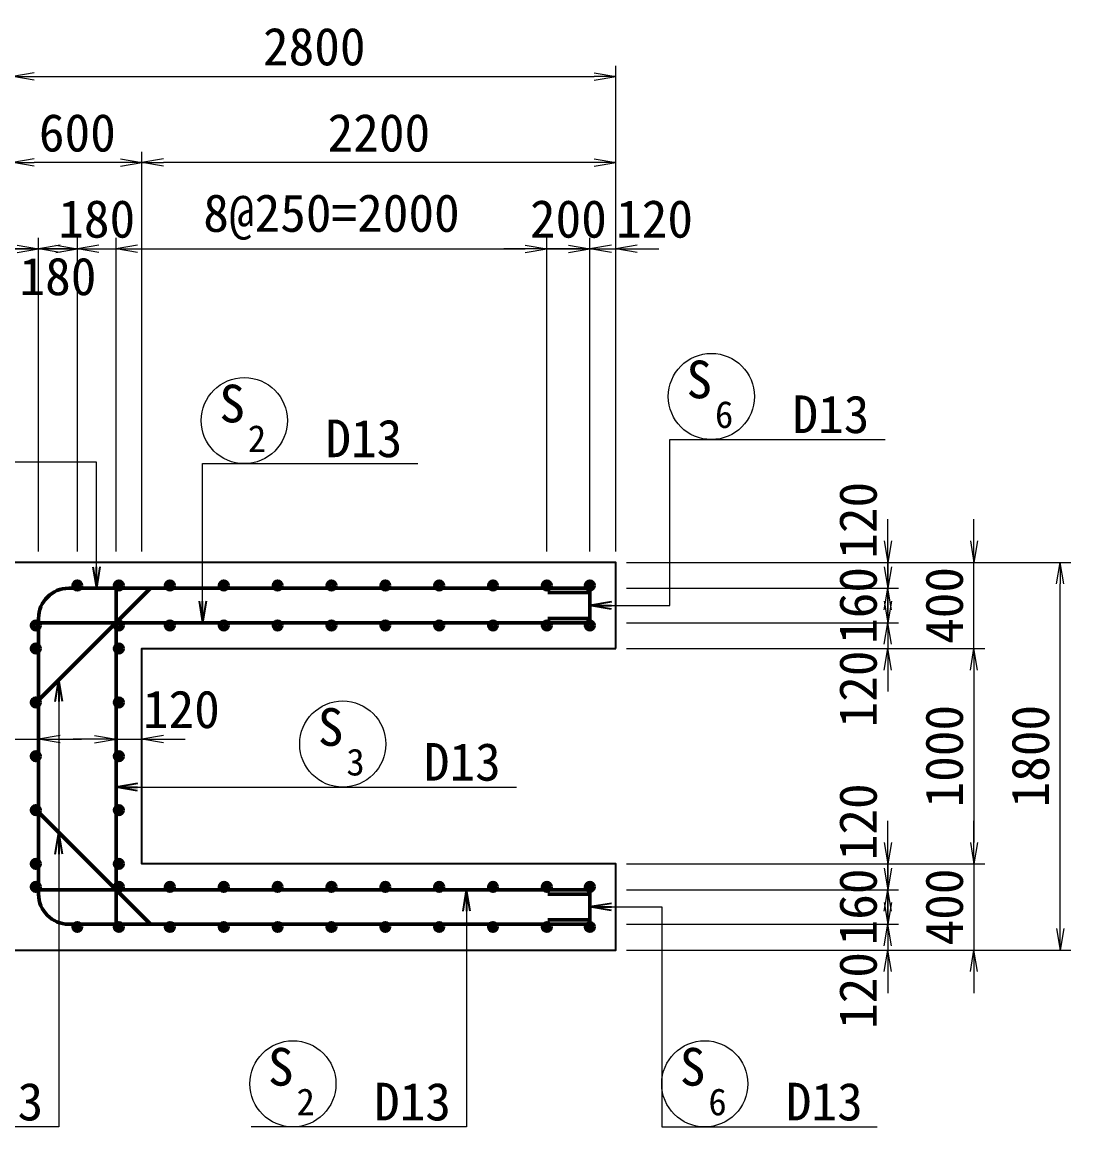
# Model space of a CAD drawing. Header units: millimetres. Extents: x 0 to 126150, y 0 to 29700.
# Drawn here: x 13577 to 18447, y 10507 to 15637 of the extents above; entities that cross this region are included whole.
import ezdxf
from ezdxf.enums import TextEntityAlignment as Align

# ---------------------------------------------------------------- set-up
doc = ezdxf.new("R2010")
doc.units = ezdxf.units.MM
doc.header["$LTSCALE"] = 500
doc.layers.get('Defpoints').update_dxf_attribs({"color": 8})
for name, color, linetype, lineweight in [('D-STR', 3, 'Continuous', 25), ('D-STR-DIM', 7, 'Continuous', 13), ('D-STR-HTXT', 4, 'Continuous', 13), ('D-STR-STR1', 1, 'Continuous', 50), ('D-STR-STR2', 40, 'Continuous', 50), ('D-STR-TXT', 7, 'Continuous', 13)]:
    doc.layers.add(name, color=color, linetype=linetype, lineweight=lineweight)
doc.styles.add('YOKO_GOTHIC', font='')
doc.styles.get('YOKO_GOTHIC').set_extended_font_data('MS Gothic')
doc.dimstyles.new('S50', dxfattribs={"dimscale": 50, "dimtxt": 3.5, "dimasz": 2, "dimexe": 1, "dimexo": 1, "dimgap": 1, "dimtad": 1, "dimdec": 0, "dimzin": 1, "dimdsep": 46, "dimtxsty": 'YOKO_GOTHIC', "dimblk": 'OPEN', "dimcen": 0, "dimclrd": 256, "dimclre": 256, "dimclrt": 256, "dimaunit": 1, "dimadec": 3, "dimazin": 0, "dimtfac": 1, "dimtdec": 0, "dimtix": 1, "dimtmove": 2, "dimatfit": 3, "dimldrblk": 'OPEN', "dimfxl": 1, "dimlwd": -1, "dimlwe": -1, "dimarcsym": 2})

# ---------------------------------------------------------------- blocks, each defined once
blk = doc.blocks.new('_Open')
at = {"color": 0, "linetype": 'ByBlock', "lineweight": -2}
for p, q in [((-1, 0.167), (0, 0)), ((-1, -0.167), (0, 0)), ((0, 0), (-1, 0))]:
    blk.add_line(p, q, dxfattribs=at)
blk = doc.blocks.new('*D350')
at = {"layer": 'D-STR-DIM', "ltscale": 1500, "transparency": 16777216}
for p, q in [((13533.8, 13178.4), (13533.8, 14634.7)), ((13653.8, 13178.4), (13653.8, 14634.7)), ((13433.8, 14584.7), (13333.8, 14584.7)), ((13533.8, 14584.7), (13653.8, 14584.7)), ((13753.8, 14584.7), (13853.8, 14584.7))]:
    blk.add_line(p, q, dxfattribs=at)
at = {"layer": 'Defpoints', "color": 0, "ltscale": 1500, "transparency": 16777216}
for p in [(13653.8, 14584.7), (13533.8, 13128.4), (13653.8, 13128.4)]:
    blk.add_point(p, dxfattribs=at)
at = {"layer": 'D-STR-DIM', "ltscale": 1500, "transparency": 16777216, "xscale": 100, "yscale": 100, "zscale": 100}
blk.add_blockref('_Open', (13533.8, 14584.7), dxfattribs=at)
at = {"layer": 'D-STR-DIM', "ltscale": 1500, "transparency": 16777216, "xscale": 100, "yscale": 100, "zscale": 100, "rotation": 180}
blk.add_blockref('_Open', (13653.8, 14584.7), dxfattribs=at)
at = {"layer": 'D-STR-DIM', "ltscale": 1500, "transparency": 16777216, "insert": (13313.4, 14722.2), "char_height": 175, "attachment_point": 5, "style": 'YOKO_GOTHIC'}
blk.add_mtext('120', dxfattribs=at)
blk = doc.blocks.new('*D351')
at = {"layer": 'D-STR-DIM', "ltscale": 1500, "transparency": 16777216}
for p, q in [((13653.8, 13178.4), (13653.8, 14634.7)), ((13833.8, 13178.4), (13833.8, 14634.7)), ((13553.8, 14584.7), (13453.8, 14584.7)), ((13653.8, 14584.7), (13833.8, 14584.7)), ((13933.8, 14584.7), (14033.8, 14584.7))]:
    blk.add_line(p, q, dxfattribs=at)
at = {"layer": 'Defpoints', "color": 0, "ltscale": 1500, "transparency": 16777216}
for p in [(13833.8, 14584.7), (13653.8, 13128.4), (13833.8, 13128.4)]:
    blk.add_point(p, dxfattribs=at)
at = {"layer": 'D-STR-DIM', "ltscale": 1500, "transparency": 16777216, "xscale": 100, "yscale": 100, "zscale": 100}
blk.add_blockref('_Open', (13653.8, 14584.7), dxfattribs=at)
at = {"layer": 'D-STR-DIM', "ltscale": 1500, "transparency": 16777216, "xscale": 100, "yscale": 100, "zscale": 100, "rotation": 180}
blk.add_blockref('_Open', (13833.8, 14584.7), dxfattribs=at)
at = {"layer": 'D-STR-DIM', "ltscale": 1500, "transparency": 16777216, "insert": (13743.8, 14455.2), "char_height": 175, "attachment_point": 5, "style": 'YOKO_GOTHIC'}
blk.add_mtext('180', dxfattribs=at)
blk = doc.blocks.new('*D352')
at = {"layer": 'D-STR-DIM', "ltscale": 1500, "transparency": 16777216}
for p, q in [((13833.8, 13178.4), (13833.8, 14634.7)), ((14013.8, 13178.4), (14013.8, 14634.7)), ((13733.8, 14584.7), (13633.8, 14584.7)), ((13833.8, 14584.7), (14013.8, 14584.7)), ((14113.8, 14584.7), (14213.8, 14584.7))]:
    blk.add_line(p, q, dxfattribs=at)
at = {"layer": 'Defpoints', "color": 0, "ltscale": 1500, "transparency": 16777216}
for p in [(14013.8, 14584.7), (13833.8, 13128.4), (14013.8, 13128.4)]:
    blk.add_point(p, dxfattribs=at)
at = {"layer": 'D-STR-DIM', "ltscale": 1500, "transparency": 16777216, "xscale": 100, "yscale": 100, "zscale": 100}
blk.add_blockref('_Open', (13833.8, 14584.7), dxfattribs=at)
at = {"layer": 'D-STR-DIM', "ltscale": 1500, "transparency": 16777216, "xscale": 100, "yscale": 100, "zscale": 100, "rotation": 180}
blk.add_blockref('_Open', (14013.8, 14584.7), dxfattribs=at)
at = {"layer": 'D-STR-DIM', "ltscale": 1500, "transparency": 16777216, "insert": (13923.8, 14722.2), "char_height": 175, "attachment_point": 5, "style": 'YOKO_GOTHIC'}
blk.add_mtext('180', dxfattribs=at)
blk = doc.blocks.new('*D353')
at = {"layer": 'D-STR-DIM', "ltscale": 1500, "transparency": 16777216}
for p, q in [((14013.8, 13178.4), (14013.8, 14634.7)), ((16013.8, 13178.4), (16013.8, 14634.7)), ((14113.8, 14584.7), (15913.8, 14584.7))]:
    blk.add_line(p, q, dxfattribs=at)
at = {"layer": 'Defpoints', "color": 0, "ltscale": 1500, "transparency": 16777216}
for p in [(16013.8, 14584.7), (14013.8, 13128.4), (16013.8, 13128.4)]:
    blk.add_point(p, dxfattribs=at)
at = {"layer": 'D-STR-DIM', "ltscale": 1500, "transparency": 16777216, "xscale": 100, "yscale": 100, "zscale": 100, "rotation": 180}
blk.add_blockref('_Open', (14013.8, 14584.7), dxfattribs=at)
at = {"layer": 'D-STR-DIM', "ltscale": 1500, "transparency": 16777216, "xscale": 100, "yscale": 100, "zscale": 100}
blk.add_blockref('_Open', (16013.8, 14584.7), dxfattribs=at)
at = {"layer": 'D-STR-DIM', "ltscale": 1500, "transparency": 16777216, "insert": (15013.8, 14731.6), "char_height": 175, "attachment_point": 5, "style": 'YOKO_GOTHIC'}
blk.add_mtext('8@250=2000', dxfattribs=at)
blk = doc.blocks.new('*D354')
at = {"layer": 'D-STR-DIM', "ltscale": 1500, "transparency": 16777216}
for p, q in [((16013.8, 13178.4), (16013.8, 14634.7)), ((16213.8, 13178.4), (16213.8, 14634.7)), ((15913.8, 14584.7), (15813.8, 14584.7)), ((16013.8, 14584.7), (16213.8, 14584.7)), ((16313.8, 14584.7), (16413.8, 14584.7))]:
    blk.add_line(p, q, dxfattribs=at)
at = {"layer": 'Defpoints', "color": 0, "ltscale": 1500, "transparency": 16777216}
for p in [(16213.8, 14584.7), (16013.8, 13128.4), (16213.8, 13128.4)]:
    blk.add_point(p, dxfattribs=at)
at = {"layer": 'D-STR-DIM', "ltscale": 1500, "transparency": 16777216, "xscale": 100, "yscale": 100, "zscale": 100}
blk.add_blockref('_Open', (16013.8, 14584.7), dxfattribs=at)
at = {"layer": 'D-STR-DIM', "ltscale": 1500, "transparency": 16777216, "xscale": 100, "yscale": 100, "zscale": 100, "rotation": 180}
blk.add_blockref('_Open', (16213.8, 14584.7), dxfattribs=at)
at = {"layer": 'D-STR-DIM', "ltscale": 1500, "transparency": 16777216, "insert": (16113.8, 14722.2), "char_height": 175, "attachment_point": 5, "style": 'YOKO_GOTHIC'}
blk.add_mtext('200', dxfattribs=at)
blk = doc.blocks.new('*D355')
at = {"layer": 'D-STR-DIM', "ltscale": 1500, "transparency": 16777216}
for p, q in [((16213.8, 13178.4), (16213.8, 14634.7)), ((16333.8, 13178.4), (16333.8, 14634.7)), ((16113.8, 14584.7), (16013.8, 14584.7)), ((16213.8, 14584.7), (16333.8, 14584.7)), ((16433.8, 14584.7), (16533.8, 14584.7))]:
    blk.add_line(p, q, dxfattribs=at)
at = {"layer": 'Defpoints', "color": 0, "ltscale": 1500, "transparency": 16777216}
for p in [(16333.8, 14584.7), (16213.8, 13128.4), (16333.8, 13128.4)]:
    blk.add_point(p, dxfattribs=at)
at = {"layer": 'D-STR-DIM', "ltscale": 1500, "transparency": 16777216, "xscale": 100, "yscale": 100, "zscale": 100}
blk.add_blockref('_Open', (16213.8, 14584.7), dxfattribs=at)
at = {"layer": 'D-STR-DIM', "ltscale": 1500, "transparency": 16777216, "xscale": 100, "yscale": 100, "zscale": 100, "rotation": 180}
blk.add_blockref('_Open', (16333.8, 14584.7), dxfattribs=at)
at = {"layer": 'D-STR-DIM', "ltscale": 1500, "transparency": 16777216, "insert": (16513.7, 14722.2), "char_height": 175, "attachment_point": 5, "style": 'YOKO_GOTHIC'}
blk.add_mtext('120', dxfattribs=at)
blk = doc.blocks.new('*D356')
at = {"layer": 'D-STR-DIM', "ltscale": 1500, "transparency": 16777216}
for p, q in [((14133.8, 13178.4), (14133.8, 15034.7)), ((16333.8, 13178.4), (16333.8, 15034.7)), ((16233.8, 14984.7), (14233.8, 14984.7))]:
    blk.add_line(p, q, dxfattribs=at)
at = {"layer": 'Defpoints', "color": 0, "ltscale": 1500, "transparency": 16777216}
for p in [(14133.8, 14984.7), (14133.8, 13128.4), (16333.8, 13128.4)]:
    blk.add_point(p, dxfattribs=at)
at = {"layer": 'D-STR-DIM', "ltscale": 1500, "transparency": 16777216, "xscale": 100, "yscale": 100, "zscale": 100, "rotation": 180}
blk.add_blockref('_Open', (14133.8, 14984.7), dxfattribs=at)
at = {"layer": 'D-STR-DIM', "ltscale": 1500, "transparency": 16777216, "xscale": 100, "yscale": 100, "zscale": 100}
blk.add_blockref('_Open', (16333.8, 14984.7), dxfattribs=at)
at = {"layer": 'D-STR-DIM', "ltscale": 1500, "transparency": 16777216, "insert": (15233.8, 15122.2), "char_height": 175, "attachment_point": 5, "style": 'YOKO_GOTHIC'}
blk.add_mtext('2200', dxfattribs=at)
blk = doc.blocks.new('*D357')
at = {"layer": 'D-STR-DIM', "ltscale": 1500, "transparency": 16777216}
for p, q in [((13533.8, 13178.4), (13533.8, 15034.7)), ((14133.8, 13178.4), (14133.8, 15034.7)), ((14033.8, 14984.7), (13633.8, 14984.7))]:
    blk.add_line(p, q, dxfattribs=at)
at = {"layer": 'Defpoints', "color": 0, "ltscale": 1500, "transparency": 16777216}
for p in [(13533.8, 14984.7), (13533.8, 13128.4), (14133.8, 13128.4)]:
    blk.add_point(p, dxfattribs=at)
at = {"layer": 'D-STR-DIM', "ltscale": 1500, "transparency": 16777216, "xscale": 100, "yscale": 100, "zscale": 100, "rotation": 180}
blk.add_blockref('_Open', (13533.8, 14984.7), dxfattribs=at)
at = {"layer": 'D-STR-DIM', "ltscale": 1500, "transparency": 16777216, "xscale": 100, "yscale": 100, "zscale": 100}
blk.add_blockref('_Open', (14133.8, 14984.7), dxfattribs=at)
at = {"layer": 'D-STR-DIM', "ltscale": 1500, "transparency": 16777216, "insert": (13833.8, 15122.2), "char_height": 175, "attachment_point": 5, "style": 'YOKO_GOTHIC'}
blk.add_mtext('600', dxfattribs=at)
blk = doc.blocks.new('*D358')
at = {"layer": 'D-STR-DIM', "ltscale": 1500, "transparency": 16777216}
for p, q in [((13533.8, 13178.4), (13533.8, 15434.7)), ((16333.8, 13178.4), (16333.8, 15434.7)), ((13633.8, 15384.7), (16233.8, 15384.7))]:
    blk.add_line(p, q, dxfattribs=at)
at = {"layer": 'Defpoints', "color": 0, "ltscale": 1500, "transparency": 16777216}
for p in [(16333.8, 15384.7), (13533.8, 13128.4), (16333.8, 13128.4)]:
    blk.add_point(p, dxfattribs=at)
at = {"layer": 'D-STR-DIM', "ltscale": 1500, "transparency": 16777216, "xscale": 100, "yscale": 100, "zscale": 100, "rotation": 180}
blk.add_blockref('_Open', (13533.8, 15384.7), dxfattribs=at)
at = {"layer": 'D-STR-DIM', "ltscale": 1500, "transparency": 16777216, "xscale": 100, "yscale": 100, "zscale": 100}
blk.add_blockref('_Open', (16333.8, 15384.7), dxfattribs=at)
at = {"layer": 'D-STR-DIM', "ltscale": 1500, "transparency": 16777216, "insert": (14933.8, 15522.2), "char_height": 175, "attachment_point": 5, "style": 'YOKO_GOTHIC'}
blk.add_mtext('2800', dxfattribs=at)
blk = doc.blocks.new('*D370')
at = {"layer": 'D-STR-DIM', "ltscale": 1500, "transparency": 16777216}
for p, q in [((17596.9, 13228.4), (17596.9, 13328.4)), ((16383.8, 13128.4), (17646.9, 13128.4)), ((17596.9, 13128.4), (17596.9, 13008.4)), ((16383.8, 13008.4), (17646.9, 13008.4)), ((17596.9, 12908.4), (17596.9, 12808.4))]:
    blk.add_line(p, q, dxfattribs=at)
at = {"layer": 'Defpoints', "color": 0, "ltscale": 1500, "transparency": 16777216}
for p in [(16333.8, 13128.4), (16333.8, 13008.4), (17596.9, 13008.4)]:
    blk.add_point(p, dxfattribs=at)
at = {"layer": 'D-STR-DIM', "ltscale": 1500, "transparency": 16777216, "xscale": 100, "yscale": 100, "zscale": 100}
for p, rotation in [((17596.9, 13128.4), 270), ((17596.9, 13008.4), 90)]:
    blk.add_blockref('_Open', p, dxfattribs=dict(at, rotation=rotation))
at = {"layer": 'D-STR-DIM', "ltscale": 1500, "transparency": 16777216, "insert": (17459.4, 13323.7), "char_height": 175, "attachment_point": 5, "rotation": 90, "style": 'YOKO_GOTHIC'}
blk.add_mtext('120', dxfattribs=at)
blk = doc.blocks.new('*D371')
at = {"layer": 'D-STR-DIM', "ltscale": 1500, "transparency": 16777216}
for p, q in [((17596.9, 13108.4), (17596.9, 13208.4)), ((16383.8, 13008.4), (17646.9, 13008.4)), ((17596.9, 13008.4), (17596.9, 12848.4)), ((16383.8, 12848.4), (17646.9, 12848.4)), ((17596.9, 12748.4), (17596.9, 12648.4))]:
    blk.add_line(p, q, dxfattribs=at)
at = {"layer": 'Defpoints', "color": 0, "ltscale": 1500, "transparency": 16777216}
for p in [(16333.8, 13008.4), (16333.8, 12848.4), (17596.9, 12848.4)]:
    blk.add_point(p, dxfattribs=at)
at = {"layer": 'D-STR-DIM', "ltscale": 1500, "transparency": 16777216, "xscale": 100, "yscale": 100, "zscale": 100}
for p, rotation in [((17596.9, 13008.4), 270), ((17596.9, 12848.4), 90)]:
    blk.add_blockref('_Open', p, dxfattribs=dict(at, rotation=rotation))
at = {"layer": 'D-STR-DIM', "ltscale": 1500, "transparency": 16777216, "insert": (17459.4, 12928.4), "char_height": 175, "attachment_point": 5, "rotation": 90, "style": 'YOKO_GOTHIC'}
blk.add_mtext('160', dxfattribs=at)
blk = doc.blocks.new('*D372')
at = {"layer": 'D-STR-DIM', "ltscale": 1500, "transparency": 16777216}
for p, q in [((17596.9, 12948.4), (17596.9, 13048.4)), ((16383.8, 12848.4), (17646.9, 12848.4)), ((17596.9, 12848.4), (17596.9, 12728.4)), ((16383.8, 12728.4), (17646.9, 12728.4)), ((17596.9, 12628.4), (17596.9, 12528.4))]:
    blk.add_line(p, q, dxfattribs=at)
at = {"layer": 'Defpoints', "color": 0, "ltscale": 1500, "transparency": 16777216}
for p in [(16333.8, 12848.4), (16333.8, 12728.4), (17596.9, 12728.4)]:
    blk.add_point(p, dxfattribs=at)
at = {"layer": 'D-STR-DIM', "ltscale": 1500, "transparency": 16777216, "xscale": 100, "yscale": 100, "zscale": 100}
for p, rotation in [((17596.9, 12848.4), 270), ((17596.9, 12728.4), 90)]:
    blk.add_blockref('_Open', p, dxfattribs=dict(at, rotation=rotation))
at = {"layer": 'D-STR-DIM', "ltscale": 1500, "transparency": 16777216, "insert": (17459.4, 12540.4), "char_height": 175, "attachment_point": 5, "rotation": 90, "style": 'YOKO_GOTHIC'}
blk.add_mtext('120', dxfattribs=at)
blk = doc.blocks.new('*D373')
at = {"layer": 'D-STR-DIM', "ltscale": 1500, "transparency": 16777216}
for p, q in [((17996.9, 13228.4), (17996.9, 13328.4)), ((16383.8, 13128.4), (18046.9, 13128.4)), ((17996.9, 12728.4), (17996.9, 13128.4)), ((16383.8, 12728.4), (18046.9, 12728.4)), ((17996.9, 12628.4), (17996.9, 12528.4))]:
    blk.add_line(p, q, dxfattribs=at)
at = {"layer": 'Defpoints', "color": 0, "ltscale": 1500, "transparency": 16777216}
for p in [(16333.8, 13128.4), (17996.9, 13128.4), (16333.8, 12728.4)]:
    blk.add_point(p, dxfattribs=at)
at = {"layer": 'D-STR-DIM', "ltscale": 1500, "transparency": 16777216, "xscale": 100, "yscale": 100, "zscale": 100}
for p, rotation in [((17996.9, 13128.4), 270), ((17996.9, 12728.4), 90)]:
    blk.add_blockref('_Open', p, dxfattribs=dict(at, rotation=rotation))
at = {"layer": 'D-STR-DIM', "ltscale": 1500, "transparency": 16777216, "insert": (17859.4, 12928.4), "char_height": 175, "attachment_point": 5, "rotation": 90, "style": 'YOKO_GOTHIC'}
blk.add_mtext('400', dxfattribs=at)
blk = doc.blocks.new('*D374')
at = {"layer": 'D-STR-DIM', "ltscale": 1500, "transparency": 16777216}
for p, q in [((16383.8, 12728.4), (18046.9, 12728.4)), ((17996.9, 12628.4), (17996.9, 11828.4)), ((16383.8, 11728.4), (18046.9, 11728.4))]:
    blk.add_line(p, q, dxfattribs=at)
at = {"layer": 'Defpoints', "color": 0, "ltscale": 1500, "transparency": 16777216}
for p in [(16333.8, 12728.4), (16333.8, 11728.4), (17996.9, 11728.4)]:
    blk.add_point(p, dxfattribs=at)
at = {"layer": 'D-STR-DIM', "ltscale": 1500, "transparency": 16777216, "xscale": 100, "yscale": 100, "zscale": 100}
for p, rotation in [((17996.9, 12728.4), 90), ((17996.9, 11728.4), 270)]:
    blk.add_blockref('_Open', p, dxfattribs=dict(at, rotation=rotation))
at = {"layer": 'D-STR-DIM', "ltscale": 1500, "transparency": 16777216, "insert": (17859.4, 12228.4), "char_height": 175, "attachment_point": 5, "rotation": 90, "style": 'YOKO_GOTHIC'}
blk.add_mtext('1000', dxfattribs=at)
blk = doc.blocks.new('*D375')
at = {"layer": 'D-STR-DIM', "ltscale": 1500, "transparency": 16777216}
for p, q in [((17996.9, 11828.4), (17996.9, 11928.4)), ((16383.8, 11728.4), (18046.9, 11728.4)), ((17996.9, 11728.4), (17996.9, 11328.4)), ((16383.8, 11328.4), (18046.9, 11328.4)), ((17996.9, 11228.4), (17996.9, 11128.4))]:
    blk.add_line(p, q, dxfattribs=at)
at = {"layer": 'Defpoints', "color": 0, "ltscale": 1500, "transparency": 16777216}
for p in [(16333.8, 11728.4), (16333.8, 11328.4), (17996.9, 11328.4)]:
    blk.add_point(p, dxfattribs=at)
at = {"layer": 'D-STR-DIM', "ltscale": 1500, "transparency": 16777216, "xscale": 100, "yscale": 100, "zscale": 100}
for p, rotation in [((17996.9, 11728.4), 270), ((17996.9, 11328.4), 90)]:
    blk.add_blockref('_Open', p, dxfattribs=dict(at, rotation=rotation))
at = {"layer": 'D-STR-DIM', "ltscale": 1500, "transparency": 16777216, "insert": (17859.4, 11528.4), "char_height": 175, "attachment_point": 5, "rotation": 90, "style": 'YOKO_GOTHIC'}
blk.add_mtext('400', dxfattribs=at)
blk = doc.blocks.new('*D376')
at = {"layer": 'D-STR-DIM', "ltscale": 1500, "transparency": 16777216}
for p, q in [((16383.8, 13128.4), (18446.9, 13128.4)), ((18396.9, 11428.4), (18396.9, 13028.4)), ((16383.8, 11328.4), (18446.9, 11328.4))]:
    blk.add_line(p, q, dxfattribs=at)
at = {"layer": 'Defpoints', "color": 0, "ltscale": 1500, "transparency": 16777216}
for p in [(16333.8, 13128.4), (18396.9, 13128.4), (16333.8, 11328.4)]:
    blk.add_point(p, dxfattribs=at)
at = {"layer": 'D-STR-DIM', "ltscale": 1500, "transparency": 16777216, "xscale": 100, "yscale": 100, "zscale": 100}
for p, rotation in [((18396.9, 13128.4), 90), ((18396.9, 11328.4), 270)]:
    blk.add_blockref('_Open', p, dxfattribs=dict(at, rotation=rotation))
at = {"layer": 'D-STR-DIM', "ltscale": 1500, "transparency": 16777216, "insert": (18259.4, 12228.4), "char_height": 175, "attachment_point": 5, "rotation": 90, "style": 'YOKO_GOTHIC'}
blk.add_mtext('1800', dxfattribs=at)
blk = doc.blocks.new('*D377')
at = {"layer": 'D-STR-DIM', "ltscale": 1500, "transparency": 16777216}
for p, q in [((17596.9, 11828.4), (17596.9, 11928.4)), ((16383.8, 11728.4), (17646.9, 11728.4)), ((17596.9, 11728.4), (17596.9, 11608.4)), ((16383.8, 11608.4), (17646.9, 11608.4)), ((17596.9, 11508.4), (17596.9, 11408.4))]:
    blk.add_line(p, q, dxfattribs=at)
at = {"layer": 'Defpoints', "color": 0, "ltscale": 1500, "transparency": 16777216}
for p in [(16333.8, 11728.4), (16333.8, 11608.4), (17596.9, 11608.4)]:
    blk.add_point(p, dxfattribs=at)
at = {"layer": 'D-STR-DIM', "ltscale": 1500, "transparency": 16777216, "xscale": 100, "yscale": 100, "zscale": 100}
for p, rotation in [((17596.9, 11728.4), 270), ((17596.9, 11608.4), 90)]:
    blk.add_blockref('_Open', p, dxfattribs=dict(at, rotation=rotation))
at = {"layer": 'D-STR-DIM', "ltscale": 1500, "transparency": 16777216, "insert": (17459.4, 11923.7), "char_height": 175, "attachment_point": 5, "rotation": 90, "style": 'YOKO_GOTHIC'}
blk.add_mtext('120', dxfattribs=at)
blk = doc.blocks.new('*D378')
at = {"layer": 'D-STR-DIM', "ltscale": 1500, "transparency": 16777216}
for p, q in [((17596.9, 11708.4), (17596.9, 11808.4)), ((16383.8, 11608.4), (17646.9, 11608.4)), ((17596.9, 11608.4), (17596.9, 11448.4)), ((16383.8, 11448.4), (17646.9, 11448.4)), ((17596.9, 11348.4), (17596.9, 11248.4))]:
    blk.add_line(p, q, dxfattribs=at)
at = {"layer": 'Defpoints', "color": 0, "ltscale": 1500, "transparency": 16777216}
for p in [(16333.8, 11608.4), (16333.8, 11448.4), (17596.9, 11448.4)]:
    blk.add_point(p, dxfattribs=at)
at = {"layer": 'D-STR-DIM', "ltscale": 1500, "transparency": 16777216, "xscale": 100, "yscale": 100, "zscale": 100}
for p, rotation in [((17596.9, 11608.4), 270), ((17596.9, 11448.4), 90)]:
    blk.add_blockref('_Open', p, dxfattribs=dict(at, rotation=rotation))
at = {"layer": 'D-STR-DIM', "ltscale": 1500, "transparency": 16777216, "insert": (17459.4, 11528.4), "char_height": 175, "attachment_point": 5, "rotation": 90, "style": 'YOKO_GOTHIC'}
blk.add_mtext('160', dxfattribs=at)
blk = doc.blocks.new('*D379')
at = {"layer": 'D-STR-DIM', "ltscale": 1500, "transparency": 16777216}
for p, q in [((17596.9, 11548.4), (17596.9, 11648.4)), ((16383.8, 11448.4), (17646.9, 11448.4)), ((17596.9, 11448.4), (17596.9, 11328.4)), ((16383.8, 11328.4), (17646.9, 11328.4)), ((17596.9, 11228.4), (17596.9, 11128.4))]:
    blk.add_line(p, q, dxfattribs=at)
at = {"layer": 'Defpoints', "color": 0, "ltscale": 1500, "transparency": 16777216}
for p in [(16333.8, 11448.4), (16333.8, 11328.4), (17596.9, 11328.4)]:
    blk.add_point(p, dxfattribs=at)
at = {"layer": 'D-STR-DIM', "ltscale": 1500, "transparency": 16777216, "xscale": 100, "yscale": 100, "zscale": 100}
for p, rotation in [((17596.9, 11448.4), 270), ((17596.9, 11328.4), 90)]:
    blk.add_blockref('_Open', p, dxfattribs=dict(at, rotation=rotation))
at = {"layer": 'D-STR-DIM', "ltscale": 1500, "transparency": 16777216, "insert": (17459.4, 11140.4), "char_height": 175, "attachment_point": 5, "rotation": 90, "style": 'YOKO_GOTHIC'}
blk.add_mtext('120', dxfattribs=at)
blk = doc.blocks.new('*D3')
at = {"layer": 'D-STR-DIM', "ltscale": 1500, "transparency": 16777216}
for p, q in [((14013.8, 12218.3), (14013.8, 12357.5)), ((14133.8, 12218.3), (14133.8, 12357.5)), ((13913.8, 12307.5), (13813.8, 12307.5)), ((14013.8, 12307.5), (14133.8, 12307.5)), ((14233.8, 12307.5), (14333.8, 12307.5))]:
    blk.add_line(p, q, dxfattribs=at)
at = {"layer": 'Defpoints', "color": 0, "ltscale": 1500, "transparency": 16777216}
for p in [(14133.8, 12307.5), (14013.8, 12168.3), (14133.8, 12168.3)]:
    blk.add_point(p, dxfattribs=at)
at = {"layer": 'D-STR-DIM', "ltscale": 1500, "transparency": 16777216, "xscale": 100, "yscale": 100, "zscale": 100}
blk.add_blockref('_Open', (14013.8, 12307.5), dxfattribs=at)
at = {"layer": 'D-STR-DIM', "ltscale": 1500, "transparency": 16777216, "xscale": 100, "yscale": 100, "zscale": 100, "rotation": 180}
blk.add_blockref('_Open', (14133.8, 12307.5), dxfattribs=at)
at = {"layer": 'D-STR-DIM', "ltscale": 1500, "transparency": 16777216, "insert": (14316.7, 12445), "char_height": 175, "attachment_point": 5, "style": 'YOKO_GOTHIC'}
blk.add_mtext('120', dxfattribs=at)
blk = doc.blocks.new('*D4')
at = {"layer": 'D-STR-DIM', "ltscale": 1500, "transparency": 16777216}
for p, q in [((13533.8, 12122.6), (13533.8, 12357.5)), ((13653.8, 12122.6), (13653.8, 12357.5)), ((13433.8, 12307.5), (13333.8, 12307.5)), ((13533.8, 12307.5), (13653.8, 12307.5)), ((13753.8, 12307.5), (13853.8, 12307.5))]:
    blk.add_line(p, q, dxfattribs=at)
at = {"layer": 'Defpoints', "color": 0, "ltscale": 1500, "transparency": 16777216}
for p in [(13653.8, 12307.5), (13533.8, 12072.6), (13653.8, 12072.6)]:
    blk.add_point(p, dxfattribs=at)
at = {"layer": 'D-STR-DIM', "ltscale": 1500, "transparency": 16777216, "xscale": 100, "yscale": 100, "zscale": 100}
blk.add_blockref('_Open', (13533.8, 12307.5), dxfattribs=at)
at = {"layer": 'D-STR-DIM', "ltscale": 1500, "transparency": 16777216, "xscale": 100, "yscale": 100, "zscale": 100, "rotation": 180}
blk.add_blockref('_Open', (13653.8, 12307.5), dxfattribs=at)
at = {"layer": 'D-STR-DIM', "ltscale": 1500, "transparency": 16777216, "insert": (13317.3, 12445), "char_height": 175, "attachment_point": 5, "style": 'YOKO_GOTHIC'}
blk.add_mtext('120', dxfattribs=at)

msp = doc.modelspace()

# ---------------------------------------------------------------- linework, layer by layer
at = {"layer": 'D-STR', "ltscale": 1500}
msp.add_lwpolyline([(16333.8, 12728.4), (16333.8, 13128.4), (13533.8, 13128.4), (13533.8, 11328.4), (16333.8, 11328.4), (16333.8, 11728.4), (14133.8, 11728.4), (14133.8, 12728.4), (16333.8, 12728.4)], dxfattribs=at)
at = {"layer": 'D-STR-HTXT'}
for p, q in [((16584.1, 13698.7), (17584.1, 13698.7)), ((16546.9, 10507.2), (17546.9, 10507.2))]:
    msp.add_line(p, q, dxfattribs=at)
for centre in [(16777.6, 13898.7), (14608.9, 13786.8), (15066.1, 12284.8), (14834.7, 10707.2), (16746.9, 10707.2)]:
    msp.add_circle(centre, 200, dxfattribs=at)
at = {"layer": 'D-STR-STR1'}
for p, q in [((14173.8, 13008.4), (13653.8, 12488.4)), ((13793.8, 13008.4), (16213.8, 13008.4)), ((14013.8, 13008.4), (14013.8, 11448.4)), ((16018.8, 12988.4), (16213.8, 12988.4)), ((16213.8, 12848.4), (16213.8, 13008.4)), ((13653.8, 12868.4), (13653.8, 11588.4)), ((13653.8, 12848.4), (16213.8, 12848.4)), ((16018.8, 12868.4), (16213.8, 12868.4)), ((14173.8, 11448.4), (13653.8, 11968.4)), ((13653.8, 11608.4), (16213.8, 11608.4)), ((16213.8, 11448.4), (16213.8, 11608.4)), ((16018.8, 11588.4), (16213.8, 11588.4)), ((13793.8, 11448.4), (16213.8, 11448.4)), ((16018.8, 11468.4), (16213.8, 11468.4))]:
    msp.add_line(p, q, dxfattribs=at)
for centre, start, end in [((13793.8, 12868.4), 90, 180), ((13793.8, 11588.4), 180, 270)]:
    msp.add_arc(centre, 140, start, end, dxfattribs=at)
at = {"layer": 'D-STR-STR2', "lineweight": 50}
for centre, radius in [((13833.8, 13021.4), 20), ((13833.8, 13021.4), 10), ((14026.8, 13021.4), 20), ((14026.8, 13021.4), 10), ((14263.8, 13021.4), 20), ((14263.8, 13021.4), 10), ((14513.8, 13021.4), 20), ((14513.8, 13021.4), 10), ((14763.8, 13021.4), 20), ((14763.8, 13021.4), 10), ((15013.8, 13021.4), 20), ((15013.8, 13021.4), 10), ((15263.8, 13021.4), 20), ((15263.8, 13021.4), 10), ((15513.8, 13021.4), 20), ((15513.8, 13021.4), 10), ((15763.8, 13021.4), 20), ((15763.8, 13021.4), 10), ((16013.8, 13021.4), 20), ((16013.8, 13021.4), 10), ((16213.8, 13021.4), 20), ((16213.8, 13021.4), 10), ((13640.8, 12835.4), 20), ((13640.8, 12835.4), 10), ((14026.8, 12835.4), 20), ((14026.8, 12835.4), 10), ((14263.8, 12835.4), 20), ((14263.8, 12835.4), 10), ((14513.8, 12835.4), 20), ((14513.8, 12835.4), 10), ((14763.8, 12835.4), 20), ((14763.8, 12835.4), 10), ((15013.8, 12835.4), 20), ((15013.8, 12835.4), 10), ((15263.8, 12835.4), 20), ((15263.8, 12835.4), 10), ((15513.8, 12835.4), 20), ((15513.8, 12835.4), 10), ((15763.8, 12835.4), 20), ((15763.8, 12835.4), 10), ((16013.8, 12835.4), 20), ((16013.8, 12835.4), 10), ((16213.8, 12835.4), 20), ((16213.8, 12835.4), 10), ((13640.8, 12728.4), 20), ((13640.8, 12728.4), 10), ((14026.8, 12728.4), 20), ((14026.8, 12728.4), 10), ((13640.8, 12478.4), 20), ((13640.8, 12478.4), 10), ((14026.8, 12478.4), 20), ((14026.8, 12478.4), 10), ((13640.8, 12228.4), 20), ((13640.8, 12228.4), 10), ((14026.8, 12228.4), 20), ((14026.8, 12228.4), 10), ((13640.8, 11978.4), 20), ((13640.8, 11978.4), 10), ((14026.8, 11978.4), 20), ((14026.8, 11978.4), 10), ((13640.8, 11728.4), 20), ((14026.8, 11728.4), 20), ((13640.8, 11728.4), 10), ((14026.8, 11728.4), 10), ((13640.8, 11621.4), 20), ((13640.8, 11621.4), 10), ((14026.8, 11621.4), 20), ((14026.8, 11621.4), 10), ((14263.8, 11621.4), 20), ((14263.8, 11621.4), 10), ((14513.8, 11621.4), 20), ((14513.8, 11621.4), 10), ((14763.8, 11621.4), 20), ((14763.8, 11621.4), 10), ((15013.8, 11621.4), 20), ((15013.8, 11621.4), 10), ((15263.8, 11621.4), 20), ((15263.8, 11621.4), 10), ((15513.8, 11621.4), 20), ((15513.8, 11621.4), 10), ((15763.8, 11621.4), 20), ((15763.8, 11621.4), 10), ((16013.8, 11621.4), 20), ((16013.8, 11621.4), 10), ((16213.8, 11621.4), 20), ((16213.8, 11621.4), 10), ((13833.8, 11435.4), 20), ((13833.8, 11435.4), 10), ((14026.8, 11435.4), 20), ((14026.8, 11435.4), 10), ((14263.8, 11435.4), 20), ((14263.8, 11435.4), 10), ((14513.8, 11435.4), 20), ((14513.8, 11435.4), 10), ((14763.8, 11435.4), 20), ((14763.8, 11435.4), 10), ((15013.8, 11435.4), 20), ((15013.8, 11435.4), 10), ((15263.8, 11435.4), 20), ((15263.8, 11435.4), 10), ((15513.8, 11435.4), 20), ((15513.8, 11435.4), 10), ((15763.8, 11435.4), 20), ((15763.8, 11435.4), 10), ((16013.8, 11435.4), 20), ((16013.8, 11435.4), 10), ((16213.8, 11435.4), 20), ((16213.8, 11435.4), 10)]:
    msp.add_circle(centre, radius, dxfattribs=at)

# ---------------------------------------------------------------- texts
at = {"layer": 'D-STR-TXT', "style": 'YOKO_GOTHIC'}
for s, height, p in [('S', 175, (16721.3, 13890.4)), ('S', 175, (14552.6, 13778.5)), ('6', 125, (16837, 13752.6)), ('2', 125, (14668.2, 13640.7)), ('S', 175, (15009.9, 12276.5)), ('3', 125, (15125.5, 12138.7)), ('S', 175, (14778.5, 10698.8)), ('S', 175, (16690.6, 10698.8)), ('2', 125, (14894.1, 10561)), ('6', 125, (16806.3, 10561))]:
    msp.add_text(s, height=height, dxfattribs=at).set_placement(p, align=Align.CENTER)
for p in [(17154.1, 13728.7), (14985.4, 13616.8), (15442.7, 12114.8), (13318.2, 10537.2), (15211.3, 10537.2), (17123.4, 10537.2)]:
    msp.add_text('D13', height=175, dxfattribs=at).set_placement(p)

# ---------------------------------------------------------------- dimensions: what is measured, and where the dimension line sits
at = {"layer": 'D-STR-DIM', "ltscale": 1500}
for base, p1, p2, picture, middle in [((16333.8, 15384.7), (13533.8, 13128.4), (16333.8, 13128.4), '*D358', (14933.8, 15522.2)), ((13533.8, 14984.7), (14133.8, 13128.4), (13533.8, 13128.4), '*D357', (13833.8, 15122.2)), ((14133.8, 14984.7), (16333.8, 13128.4), (14133.8, 13128.4), '*D356', (15233.8, 15122.2)), ((14013.8, 14584.7), (13833.8, 13128.4), (14013.8, 13128.4), '*D352', (13923.8, 14722.2)), ((16213.8, 14584.7), (16013.8, 13128.4), (16213.8, 13128.4), '*D354', (16113.8, 14722.2))]:
    dim = msp.add_linear_dim(base=base, p1=p1, p2=p2, dimstyle='S50', dxfattribs=at)
    dim.commit()
    dim.dimension.update_dxf_attribs({"geometry": picture, "text_midpoint": middle})
for base, p1, p2, picture, middle in [((13653.8, 14584.7), (13533.8, 13128.4), (13653.8, 13128.4), '*D350', (13313.4, 14722.2)), ((16333.8, 14584.7), (16213.8, 13128.4), (16333.8, 13128.4), '*D355', (16513.7, 14722.2)), ((13833.8, 14584.7), (13653.8, 13128.4), (13833.8, 13128.4), '*D351', (13743.8, 14455.2)), ((13653.8, 12307.5), (13533.8, 12072.6), (13653.8, 12072.6), '*D4', (13317.3, 12445)), ((14133.8, 12307.5), (14013.8, 12168.3), (14133.8, 12168.3), '*D3', (14316.7, 12445))]:
    dim = msp.add_linear_dim(base=base, p1=p1, p2=p2, dimstyle='S50', dxfattribs=at)
    dim.commit()
    dim.dimension.update_dxf_attribs({"geometry": picture, "text_midpoint": middle, "dimtype": 160})
dim = msp.add_linear_dim(base=(16013.8, 14584.7), p1=(14013.8, 13128.4), p2=(16013.8, 13128.4), text='8@250=<>', dimstyle='S50', dxfattribs=at)
dim.commit()
dim.dimension.update_dxf_attribs({"geometry": '*D353', "text_midpoint": (15013.8, 14731.6)})
for base, p1, p2, picture, middle in [((17596.9, 13008.4), (16333.8, 13128.4), (16333.8, 13008.4), '*D370', (17459.4, 13323.7)), ((17596.9, 12728.4), (16333.8, 12848.4), (16333.8, 12728.4), '*D372', (17459.4, 12540.4)), ((17596.9, 11608.4), (16333.8, 11728.4), (16333.8, 11608.4), '*D377', (17459.4, 11923.7)), ((17596.9, 11328.4), (16333.8, 11448.4), (16333.8, 11328.4), '*D379', (17459.4, 11140.4))]:
    dim = msp.add_linear_dim(base=base, p1=p1, p2=p2, angle=90, dimstyle='S50', dxfattribs=at)
    dim.commit()
    dim.dimension.update_dxf_attribs({"geometry": picture, "text_midpoint": middle, "dimtype": 160})
for base, p1, p2, picture, middle in [((17996.9, 13128.4), (16333.8, 12728.4), (16333.8, 13128.4), '*D373', (17859.4, 12928.4)), ((17596.9, 12848.4), (16333.8, 13008.4), (16333.8, 12848.4), '*D371', (17459.4, 12928.4)), ((18396.9, 13128.4), (16333.8, 11328.4), (16333.8, 13128.4), '*D376', (18259.4, 12228.4)), ((17996.9, 11728.4), (16333.8, 12728.4), (16333.8, 11728.4), '*D374', (17859.4, 12228.4)), ((17996.9, 11328.4), (16333.8, 11728.4), (16333.8, 11328.4), '*D375', (17859.4, 11528.4)), ((17596.9, 11448.4), (16333.8, 11608.4), (16333.8, 11448.4), '*D378', (17459.4, 11528.4))]:
    dim = msp.add_linear_dim(base=base, p1=p1, p2=p2, angle=90, dimstyle='S50', dxfattribs=at)
    dim.commit()
    dim.dimension.update_dxf_attribs({"geometry": picture, "text_midpoint": middle})

# ---------------------------------------------------------------- leaders
at = {"layer": 'D-STR-HTXT'}
for points in [[(16213.8, 12928.4), (16584.1, 12928.4), (16584.1, 13698.7)], [(13922.3, 13008.4), (13922.3, 13593.6), (12403.6, 13593.6)], [(14415.4, 12848.4), (14415.4, 13586.8), (15415.4, 13586.8)], [(13748.2, 12582.8), (13748.2, 10507.2), (12748.2, 10507.2)], [(14013.8, 12084.8), (15872.7, 12084.8)], [(13748.2, 11874), (13748.2, 11363.2)], [(15641.3, 11608.4), (15641.3, 10507.2), (14641.3, 10507.2)], [(16213.8, 11528.4), (16546.9, 11528.4), (16546.9, 10507.2)]]:
    msp.add_leader(points, dimstyle='S50', dxfattribs=at)

doc.saveas('drawing.dxf')
